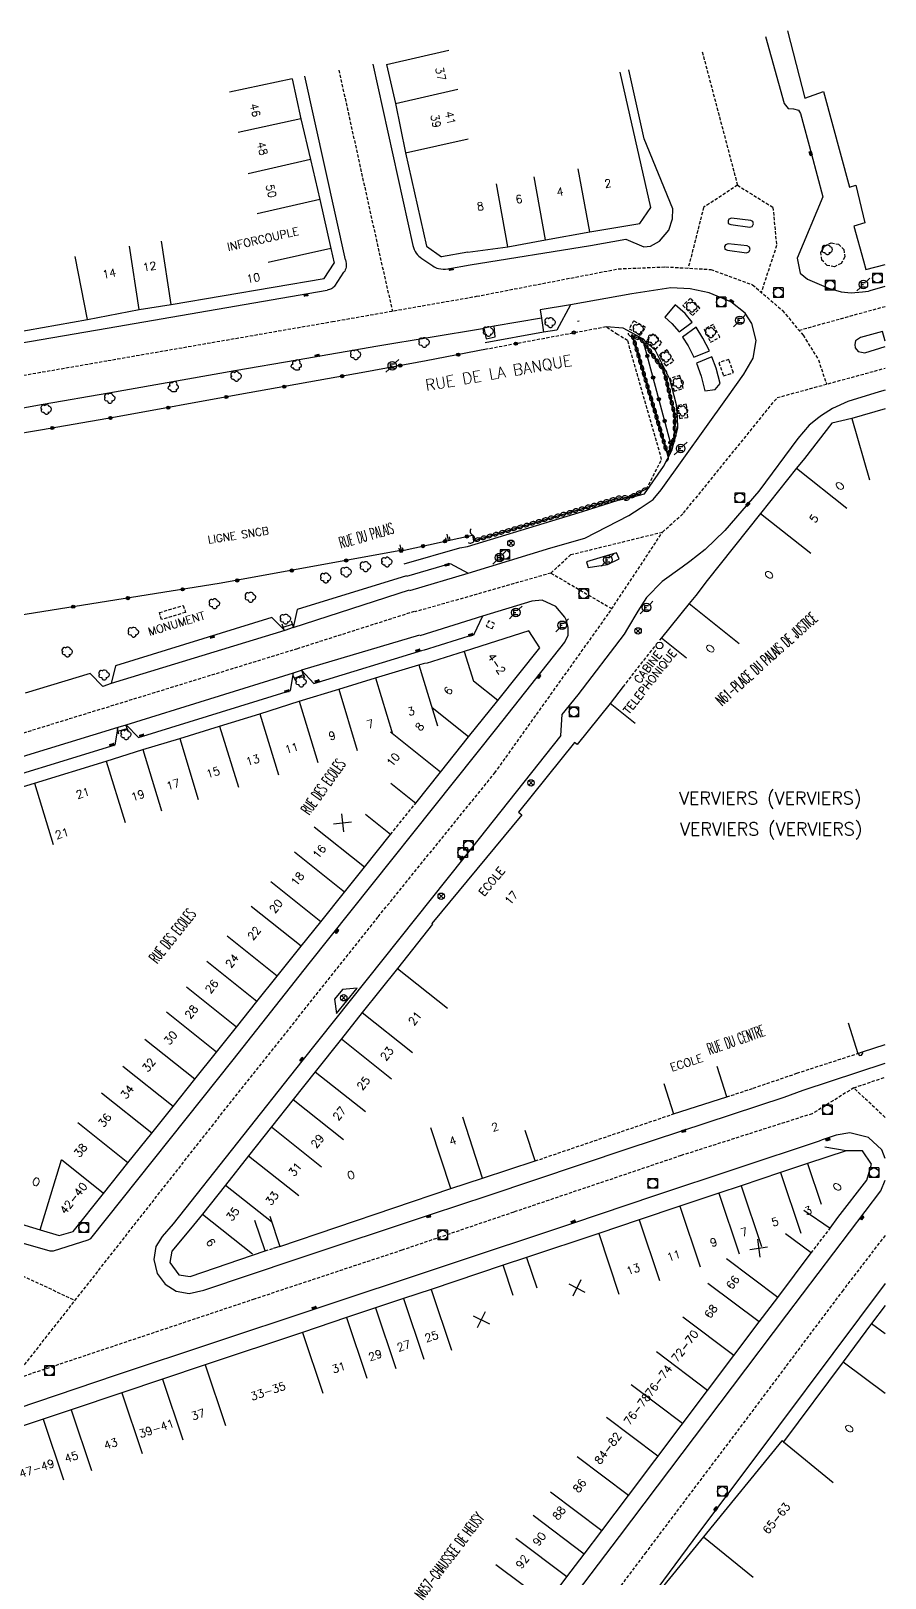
# Model space of a CAD drawing. Header units: millimetres. Extents: x 255000 to 256000, y 143000 to 144000.
# Drawn here: x 255866.7 to 256000, y 143130.9 to 143372.6 of the extents above; entities that cross this region are included whole.
import ezdxf
from ezdxf.enums import TextEntityAlignment as Align

# ---------------------------------------------------------------- set-up
doc = ezdxf.new("R2010")
doc.units = ezdxf.units.MM
doc.linetypes.add('DASHED', pattern=[0.75, 0.5, -0.25])
doc.layers.get('0').update_dxf_attribs({"linetype": 'CONTINUOUS'})
for name, color, linetype in [('W0001', 6, 'DASHED'), ('W0008', 7, 'CONTINUOUS'), ('W0100', 7, 'CONTINUOUS'), ('W0112', 1, 'DASHED'), ('W0211', 2, 'CONTINUOUS'), ('W0300', 7, 'CONTINUOUS'), ('W0310', 3, 'CONTINUOUS'), ('W0322', 7, 'CONTINUOUS'), ('W0400', 7, 'CONTINUOUS'), ('W0420', 7, 'CONTINUOUS'), ('W0469', 7, 'CONTINUOUS'), ('W0471', 7, 'CONTINUOUS'), ('W0980', 7, 'CONTINUOUS'), ('W0984', 7, 'CONTINUOUS'), ('W0989', 7, 'CONTINUOUS'), ('W0991', 7, 'CONTINUOUS'), ('W1102', 7, 'CONTINUOUS'), ('W1474', 7, 'CONTINUOUS')]:
    doc.layers.add(name, color=color, linetype=linetype)
doc.styles.get("Standard").update_dxf_attribs({"font": 'romans.shx', "width": 0.85})

# ---------------------------------------------------------------- blocks, each defined once
blk = doc.blocks.new('T420')
for p, q in [((0.75, 0.75), (-0.75, 0.75)), ((-0.75, 0.75), (-0.75, -0.75)), ((0.75, 0.75), (0.75, -0.75)), ((0.75, -0.75), (-0.75, -0.75))]:
    blk.add_line(p, q)
blk.add_ellipse((0, 0), major_axis=(-0.53, 0.53), ratio=1, start_param=3.926991, end_param=10.210176)
blk = doc.blocks.new('T400')
for p, q in [((-0.15, 0.3), (0.15, 0.3)), ((-0.15, -0.25), (-0.15, 0.3)), ((-0.15, 0.15), (0.15, 0.15)), ((-0.15, 0), (0.15, 0)), ((0.15, 0.3), (0.15, -0.25)), ((-0.15, -0.15), (0.15, -0.15)), ((-0.15, -0.25), (-0.15, -0.3)), ((-0.15, -0.3), (0.15, -0.3)), ((0.15, -0.3), (0.15, -0.25))]:
    blk.add_line(p, q)
blk = doc.blocks.new('T471')
for p, q in [((-0.333334, 0.333334), (-0.333334, -0.333334)), ((-0.333334, 0.333334), (0.333334, 0.333334)), ((-0.333334, 0), (0, 0)), ((0.500001, 0.500001), (1.000002, 1.000002)), ((-0.500001, -0.500001), (-1.000002, -1.000002)), ((-0.333334, -0.333334), (0.333334, -0.333334))]:
    blk.add_line(p, q)
blk.add_ellipse((0, 0), major_axis=(0.471405, 0.471405), ratio=1, start_param=5.4977871438, end_param=11.780972451)
blk = doc.blocks.new('T300')
for p, q in [((-0.8, 0.51), (-0.86, 0.34)), ((-0.86, 0.34), (-0.86, 0.17)), ((-0.86, 0.17), (-0.74, 0.06)), ((-0.69, 0.63), (-0.8, 0.51)), ((-0.8, -0.06), (-0.74, 0.06)), ((-0.74, 0.06), (-0.69, 0.11)), ((-0.57, 0.69), (-0.69, 0.63)), ((-0.46, 0.69), (-0.57, 0.69)), ((-0.29, 0.63), (-0.46, 0.69)), ((-0.29, 0.63), (-0.17, 0.74)), ((-0.23, 0.57), (-0.29, 0.63)), ((-0.17, 0.74), (-0.06, 0.8)), ((-0.06, 0.8), (0.06, 0.8)), ((0.06, 0.8), (0.23, 0.74)), ((0.23, 0.74), (0.34, 0.63)), ((0.34, 0.63), (0.4, 0.51)), ((0.46, 0.46), (0.34, 0.46)), ((0.4, 0.51), (0.4, 0.46)), ((0.57, 0.4), (0.46, 0.46)), ((0.57, 0.4), (0.69, 0.29)), ((0.69, 0.29), (0.74, 0.17)), ((0.74, 0.06), (0.69, -0.17)), ((0.74, 0.17), (0.74, 0.06)), ((-0.8, -0.17), (-0.8, -0.06)), ((-0.8, -0.23), (-0.8, -0.17)), ((-0.74, -0.34), (-0.8, -0.23)), ((-0.69, -0.4), (-0.74, -0.34)), ((-0.51, -0.46), (-0.69, -0.4)), ((-0.4, -0.46), (-0.51, -0.46)), ((-0.4, -0.46), (-0.34, -0.46)), ((-0.34, -0.46), (-0.34, -0.4)), ((-0.34, -0.51), (-0.34, -0.46)), ((-0.29, -0.63), (-0.34, -0.51)), ((-0.17, -0.74), (-0.29, -0.63)), ((-0.06, -0.8), (-0.17, -0.74)), ((0.06, -0.8), (-0.06, -0.8)), ((0.17, -0.74), (0.06, -0.8)), ((0.23, -0.69), (0.17, -0.74)), ((0.29, -0.46), (0.23, -0.46)), ((0.29, -0.63), (0.23, -0.69)), ((0.46, -0.4), (0.29, -0.46)), ((0.34, -0.51), (0.29, -0.63)), ((0.34, -0.51), (0.34, -0.46)), ((0.57, -0.34), (0.46, -0.4)), ((0.63, -0.29), (0.57, -0.34)), ((0.69, -0.17), (0.63, -0.29))]:
    blk.add_line(p, q)
blk = doc.blocks.new('t991o')
at = {"color": 0, "linetype": 'Continuous'}
for p, q in [((-1, 1), (1, -1)), ((-1, -1), (1, 1))]:
    blk.add_line(p, q, dxfattribs=at)
blk = doc.blocks.new('t310o')
at = {"color": 0, "linetype": 'Continuous'}
for centre, start, end in [((-0.5, 0.38), 216.8699, 323.1304), ((0.5, -0.37), 36.8699, 143.1303)]:
    blk.add_arc(centre, 0.625, start, end, dxfattribs=at)
blk = doc.blocks.new('t322o')
at = {"color": 0, "linetype": 'Continuous'}
for radius in [0.25, 0.15]:
    blk.add_circle((0, 0), radius, dxfattribs=at)
blk = doc.blocks.new('t211o')
at = {"color": 0, "linetype": 'Continuous'}
for p, q in [((-0.29, 0.5), (-0.29, 0)), ((0, 1), (0, 0)), ((0.29, 0.5), (0.29, 0))]:
    blk.add_line(p, q, dxfattribs=at)
blk = doc.blocks.new('T1474')
at = {"color": 0, "linetype": 'Continuous', "flags": 128}
for points in [[(-0.75, -0.5), (-0.75, 0.5)], [(-0.75, 0), (0.75, 0)], [(0.75, 0), (0.75, -0.5), (0.75, 0.5)]]:
    blk.add_lwpolyline(points, dxfattribs=at)
blk = doc.blocks.new('T469')
at = {"color": 0, "linetype": 'Continuous', "flags": 128}
for points in [[(-0.35, 0.35), (0.35, -0.35)], [(-0.35, -0.35), (0.35, 0.35)]]:
    blk.add_lwpolyline(points, dxfattribs=at)
at = {"color": 0, "linetype": 'Continuous'}
blk.add_circle((0, 0), 0.5, dxfattribs=at)

msp = doc.modelspace()

# ---------------------------------------------------------------- linework, layer by layer
at = {"layer": 'W0001'}
for p, q in [((255986.57, 143325.86), (256000, 143329.6)), ((255947.85, 143287.93), (255926.58, 143281.86)), ((255947.85, 143287.93), (255957.36, 143282.37)), ((255995.12, 143207.52), (256000, 143209.2)), ((255858.53, 143181.32), (255873.57, 143174.33))]:
    msp.add_line(p, q, dxfattribs=at)
for points in [[(255971.47, 143369.34), (255976.96, 143348.53), (255971.68, 143345.06), (255969.27, 143335.57)], [(255914.73, 143366.5), (255921.03, 143337.98), (255923.09, 143328.86)], [(255976.96, 143348.53), (255982.51, 143345.06), (255983.06, 143339.09), (255980.67, 143331.81)], [(255936.24, 143331.17), (255958.38, 143335.46), (255965.74, 143335.77), (255972.8, 143335.36), (255979.33, 143332.97), (255984, 143328.93), (255987.21, 143325.09), (255989.6, 143321.25), (255990.87, 143317.44)], [(255739.08, 143291.64), (255762.19, 143296.89), (255793.9, 143304.09), (255820.09, 143310.01), (255841.11, 143314.54), (255858.1, 143317.54), (255878.68, 143321.13), (255913.73, 143327.22), (255936.24, 143331.17)], [(255965.26, 143294.34), (255968.55, 143297.3), (255983.17, 143315.34), (256000, 143319.94)], [(255863.82, 143161.9), (255894.89, 143201.51), (255920.89, 143234.26), (255939.08, 143256.71), (255956.9, 143281.67), (255965.26, 143294.34)], [(255947.85, 143287.93), (255950.93, 143290.82), (255965.26, 143294.34)], [(255926.51, 143281.93), (255908.26, 143276.11), (255850.42, 143258.29), (255814.38, 143247.17), (255787.55, 143238.82), (255761.22, 143233.51)], [(256000, 143202.89), (255995.12, 143207.52), (255988.62, 143203.48)], [(255988.62, 143203.48), (255968.15, 143196.94), (255942.03, 143188.11), (255924.59, 143182.17), (255901.54, 143174.52), (255854.07, 143158.63), (255838.46, 143153.57)], [(256000, 143184.46), (255993.44, 143175.92), (255979.5, 143157.33), (255962.66, 143134.96), (255941.8, 143107.2), (255920.07, 143077.92), (255913.16, 143069.13), (255907.38, 143071.39), (255898.84, 143070.13), (255886.68, 143066.08)]]:
    msp.add_lwpolyline(points, dxfattribs=at)
at = {"layer": 'W0008'}
for p, q in [((255915.76, 143336.86), (255909.41, 143365.57)), ((255914.1, 143332.76), (255915.53, 143334.92)), ((255931.77, 143335.48), (255935.26, 143336.07)), ((255878.55, 143326.2), (255912.9, 143332.14)), ((255946.37, 143327.74), (255946.69, 143325.56)), ((255920.85, 143323.38), (255908.25, 143321.2)), ((255925.34, 143287.44), (255932.11, 143289.45)), ((255925.83, 143285.23), (255934.94, 143287.93)), ((255907.6, 143279.44), (255925.77, 143285.3)), ((255937.15, 143281.18), (255927.4, 143278.15)), ((255906.29, 143278.99), (255879.22, 143270.66)), ((255927.34, 143278.22), (255908.91, 143272.77)), ((255935.86, 143278.32), (255927.92, 143275.84)), ((255881.55, 143264.22), (255907.65, 143272.34)), ((255959.11, 143270.22), (255957.08, 143267.58)), ((255854.33, 143255.91), (255880.27, 143263.89)), ((255987.24, 143207.15), (256000, 143211.38)), ((255999.32, 143191.44), (256000, 143193.09)), ((255905.53, 143182.73), (255904.48, 143182.42)), ((255944.05, 143181.02), (255940.37, 143179.81))]:
    msp.add_line(p, q, dxfattribs=at)
for points in [[(255981.33, 143371.77), (255984.23, 143361.26), (255984.86, 143360.51), (255985.7, 143360.43), (255986.47, 143360.26), (255986.78, 143359.74), (255988.54, 143353.37), (255990.31, 143346.71), (255986.26, 143337.13), (255986.76, 143334.8), (255987.91, 143333.83), (255991.17, 143332.45), (255993.17, 143331.88), (255994.72, 143331.73), (255996.46, 143331.86), (255997.41, 143331.99)], [(255935.26, 143336.07), (255954.02, 143339.1), (255959.53, 143340.07), (255962.35, 143338.9), (255963.4, 143339.01), (255964.8, 143339.76), (255966.25, 143341.51), (255966.83, 143343.28), (255966.9, 143344.85), (255962.42, 143355.77), (255960.02, 143366.52)], [(255978.92, 143341.97), (255979.25, 143342.08), (255979.47, 143342.48), (255979.35, 143342.83), (255979.03, 143343.02), (255976.04, 143343.38), (255975.6, 143343.23), (255975.49, 143342.94), (255975.52, 143342.52), (255975.94, 143342.39), (255978.92, 143341.97)], [(255978.39, 143337.97), (255978.72, 143338.09), (255978.94, 143338.48), (255978.82, 143338.84), (255978.5, 143339.03), (255975.51, 143339.38), (255975.07, 143339.23), (255974.96, 143338.94), (255974.99, 143338.53), (255975.41, 143338.39), (255978.39, 143337.97)], [(255961.79, 143298.09), (255963.8, 143299.42), (255965.05, 143300.94), (255975.41, 143315.4), (255977.97, 143319.03), (255979.39, 143321.51), (255979.87, 143324.26), (255979.23, 143326.9), (255978.16, 143328.54), (255975.94, 143330.28), (255972.56, 143331.69), (255969.57, 143332.33), (255966.56, 143332.49), (255960.45, 143331.53), (255950.89, 143329.82), (255946.15, 143329.08), (255946.37, 143327.74), (255939, 143326.52), (255937.39, 143326.17), (255937.17, 143326.1)], [(255997.41, 143331.99), (255997.68, 143332.08), (256000, 143332.75)], [(255950.89, 143329.82), (255948.76, 143325.88), (255946.69, 143325.56), (255937.59, 143323.89)], [(255965.63, 143327.92), (255966.74, 143326.93), (255967.85, 143325.64), (255969.91, 143327.15), (255968.79, 143328.46), (255967.24, 143329.83), (255965.63, 143327.92)], [(255840.04, 143319.56), (255845.79, 143320.56), (255878.55, 143326.2)], [(255937.17, 143326.1), (255920.85, 143323.38)], [(255937.74, 143324.54), (255939.13, 143324.84), (255939, 143326.52), (255937.39, 143326.17), (255937.74, 143324.54)], [(255960.28, 143299.72), (255962.47, 143300.31), (255965.4, 143304.57), (255966.71, 143307.09), (255967.63, 143310.61), (255967.61, 143312.3), (255967.43, 143314.24), (255966.42, 143318.22), (255964.15, 143322.69), (255962.11, 143324.59), (255959.11, 143326.18), (255956.46, 143326.38)], [(255972.59, 143322.63), (255971.58, 143324.63), (255970.52, 143326.37), (255968.4, 143324.76), (255969.26, 143323.41), (255970.17, 143321.64), (255972.59, 143322.63)], [(256000, 143324.15), (255999.59, 143325.66), (255996.17, 143324.74), (255995.4, 143324.21), (255995.26, 143323.65), (255995.34, 143323.12), (255995.8, 143322.52), (255996.85, 143322.36), (256000, 143323.31)], [(255908.25, 143321.2), (255898.51, 143319.51), (255878.81, 143316.06), (255868.6, 143314.26), (255858.99, 143312.56), (255820.36, 143305.57), (255804.05, 143302.04), (255772.14, 143295.03)], [(255970.55, 143320.7), (255971.28, 143318.67), (255971.85, 143316.39), (255973.5, 143316.6), (255974.26, 143317.56), (255973.62, 143319.95), (255972.96, 143321.72), (255970.55, 143320.7)], [(256000, 143316.5), (255999.08, 143316.24), (255994.2, 143314.73), (255991.82, 143313.66), (255990.07, 143312.57)], [(255990.07, 143312.57), (255989.68, 143312.24), (255988.18, 143311.02), (255986.41, 143308.95), (255980.32, 143300.74), (255974.99, 143294.57), (255971.93, 143291.61), (255969.54, 143289.72)], [(255924.91, 143289.4), (255933.62, 143291.87), (255934.84, 143292.09), (255952.76, 143297.55), (255958.36, 143299.33), (255960.28, 143299.72)], [(255932.11, 143289.45), (255934.94, 143287.93), (255947.83, 143291.87), (255953.13, 143293.39), (255960.01, 143296.93), (255961.79, 143298.09)], [(255953.65, 143288.79), (255956.66, 143289.28), (255958.48, 143290.15), (255958.1, 143291.1), (255953.38, 143289.7), (255953.65, 143288.79)], [(255969.54, 143289.72), (255968.35, 143288.87), (255965.21, 143286.63), (255962.76, 143284.1), (255961.39, 143281.96), (255959.82, 143279.28), (255959.26, 143278.4), (255952.02, 143268.89), (255949.57, 143265.82), (255949.33, 143262.55), (255949.38, 143262.58), (255934.25, 143243.44), (255908.98, 143211.68), (255888.85, 143186.3), (255887.15, 143184.31)], [(255950.23, 143280.62), (255950.02, 143281.06), (255948.61, 143282.7), (255946.5, 143283.68), (255944.88, 143283.57), (255937.15, 143281.18), (255935.82, 143278.34), (255935.86, 143278.32)], [(255859.21, 143185.04), (255869.61, 143182.04), (255870.17, 143182.05), (255875.63, 143183.78), (255876.04, 143184), (255898.23, 143211.91), (255910.12, 143226.95), (255939.41, 143263.72), (255950.04, 143277.15), (255950.51, 143278.22), (255950.51, 143279.41), (255950.23, 143280.62)], [(255852.38, 143252.72), (255853, 143255.5), (255854.33, 143255.91), (255856.39, 143253.94), (255879.82, 143261.12), (255880.27, 143263.89), (255881.55, 143264.22), (255883.48, 143262.24), (255907.17, 143269.58), (255907.65, 143272.34), (255908.91, 143272.77), (255910.84, 143270.7), (255927.85, 143275.91)], [(255917.62, 143223.09), (255915.29, 143222.9), (255914.08, 143221.37), (255914.35, 143219.14), (255917.62, 143223.09)], [(255995.76, 143212.91), (255996, 143212.58), (255996.32, 143212.62), (255996.52, 143212.93), (255996.5, 143213.14)], [(255938.05, 143190.72), (255959.9, 143198.06), (255984.24, 143206.06), (255987.24, 143207.15)], [(255990.16, 143199.38), (255989.73, 143199.19), (255964.03, 143190.63), (255951.2, 143186.35), (255910.67, 143172.86), (255880, 143162.63), (255861.35, 143156.35), (255839.88, 143149.19)], [(256000, 143196.48), (255999.5, 143197.83), (255997.41, 143199.78), (255994.49, 143200.5), (255992.36, 143200.15), (255990.16, 143199.38)], [(255885.67, 143069.5), (255899.72, 143074.3), (255913.14, 143078.79), (255914.61, 143079.63), (255915.1, 143080.05), (255927.5, 143096.34), (255937.6, 143109.81), (255958.54, 143137.45), (255976.19, 143160.8), (255984.68, 143172.07), (255999.32, 143191.44)], [(255887.15, 143184.31), (255886.16, 143182.74), (255885.86, 143180.71), (255886.36, 143178.54), (255887.61, 143176.86), (255889.33, 143175.75), (255891.38, 143175.39), (255893.68, 143175.94), (255908.08, 143180.78), (255929.22, 143187.79), (255938.05, 143190.72)], [(256000, 143176.94), (255996.02, 143171.59), (255979.23, 143149.12), (255970.89, 143138.04), (255961.71, 143125.61), (255960.82, 143124.47)]]:
    msp.add_lwpolyline(points, dxfattribs=at)
for points in [[(255920.06, 143367.43), (255926.3, 143339.1, 0.099752), (255926.81, 143337.9, 0.088564), (255927.69, 143337.09), (255929.39, 143335.92)], [(255915.76, 143336.86, -0.115469), (255915.86, 143335.74, -0.115468), (255915.53, 143334.92)], [(255929.39, 143335.92, 0.106656), (255930.29, 143335.5, 0.106656), (255931.77, 143335.48)], [(255914.1, 143332.76, -0.096013), (255913.6, 143332.36, -0.096012), (255912.9, 143332.14)], [(255925.28, 143287.51), (255908.25, 143282.25), (255907.6, 143279.44), (255906.29, 143278.99), (255904.27, 143281.02), (255879.89, 143273.46), (255879.22, 143270.66), (255877.91, 143270.24), (255875.9, 143272.23), (255865.78, 143269.15, -0.101045)]]:
    msp.add_lwpolyline(points, format="xyb", dxfattribs=at)
at = {"layer": 'W0100'}
for p, q in [((255928.4, 143339), (255930.76, 143337.33)), ((255934.88, 143338.05), (255930.76, 143337.33)), ((255912.45, 143333.97), (255914, 143336.32)), ((255997.02, 143335.33), (256000, 143336.15)), ((255840.38, 143321.33), (255875.49, 143327.57)), ((255875.49, 143327.57), (255883.56, 143329.13)), ((255964.27, 143276.62), (255964.34, 143276.89)), ((255964.34, 143276.36), (255964.27, 143276.62)), ((255964.34, 143276.89), (255964.54, 143277.08)), ((255964.54, 143276.16), (255964.34, 143276.36)), ((255964.54, 143277.08), (255964.8, 143277.15)), ((255964.8, 143276.09), (255964.54, 143276.16)), ((255964.8, 143277.15), (255965.07, 143277.08)), ((255965.07, 143276.16), (255964.8, 143276.09)), ((255965.07, 143277.08), (255965.26, 143276.88)), ((255965.26, 143276.35), (255965.07, 143276.16)), ((255965.26, 143276.88), (255965.33, 143276.62)), ((255965.33, 143276.62), (255965.26, 143276.35))]:
    msp.add_line(p, q, dxfattribs=at)
for points in [[(255984.78, 143372.62), (255987.5, 143362.14), (255990.37, 143363.17), (255994.45, 143348.23), (255995.45, 143348.51), (255996.84, 143342.64), (255995.14, 143342.11), (255996.64, 143336.7), (255997.02, 143335.33)], [(255922.17, 143367.39), (255923.56, 143361.3), (255925.16, 143353.58), (255928.4, 143339)], [(255934.88, 143338.05), (255941.12, 143338.91), (255947.02, 143339.98), (255953.9, 143341.23), (255961.74, 143342.53), (255963.42, 143345.02), (255958.66, 143366.18)], [(255907.46, 143365.16), (255908.81, 143358.88), (255910.32, 143352.55), (255911.76, 143346.27), (255913.48, 143338.66), (255914, 143336.32)], [(255883.56, 143329.13), (255888.56, 143329.88), (255912.45, 143333.97)], [(256000, 143313.58), (255994.8, 143312.1), (255991.72, 143311.36), (255987.42, 143305.83)], [(255987.42, 143305.83), (255986.19, 143304.3), (255980.58, 143297.25), (255972.25, 143286.79)], [(255972.25, 143286.79), (255970.44, 143284.43), (255969.45, 143283.2), (255965.12, 143277.84), (255969.02, 143274.7)], [(255946.1, 143276.26), (255944.37, 143278.93), (255934.29, 143275.71), (255928.36, 143273.82)], [(255922.86, 143255.11), (255926.77, 143252), (255930.62, 143256.83), (255935, 143262.33), (255939.56, 143268.05), (255946.1, 143276.26)], [(255825.07, 143242.11), (255831.66, 143244.24), (255851.59, 143250.38), (255867.22, 143255.1), (255878.43, 143258.55), (255884.16, 143260.39), (255889.93, 143262.12), (255896.13, 143264.04), (255902.39, 143265.97), (255908.55, 143267.91), (255914.72, 143269.78), (255920.46, 143271.56), (255927.25, 143273.62), (255928.3, 143273.89)], [(255960.99, 143264.46), (255957.08, 143267.58), (255951.94, 143261.17), (255951.51, 143261.47), (255942.76, 143250.61), (255943.31, 143250.17), (255929.24, 143233.17), (255929.34, 143233.07), (255923.89, 143226.19), (255918.4, 143219.28), (255918.39, 143219.27), (255915.13, 143215.16), (255911.06, 143210.02), (255907.62, 143205.69), (255904.22, 143201.41), (255900.64, 143196.9), (255897.03, 143192.34), (255893.43, 143187.81), (255891.58, 143185.48)], [(255859.82, 143187.85), (255862.81, 143186.94), (255868.11, 143185.34), (255871.07, 143184.44), (255873.28, 143185.11), (255877.99, 143191.01), (255881.81, 143195.79), (255885.52, 143200.43), (255888.85, 143204.61), (255892.25, 143208.86), (255895.63, 143213.09), (255898.76, 143217), (255901.96, 143221.01), (255905.13, 143224.99), (255908.84, 143229.63), (255911.91, 143233.47), (255915.61, 143238.11), (255918.72, 143242), (255922.79, 143247.1), (255918.89, 143250.22)], [(255994.25, 143217.68), (255995.76, 143212.91), (255996.5, 143213.14), (256000, 143214.3)], [(255965.47, 143208.22), (255966.99, 143203.46), (255975.29, 143206.11), (255973.77, 143210.88)], [(255932.23, 143191.8), (255937.18, 143193.42), (255945.39, 143196.11), (255943.83, 143200.86)], [(255993.91, 143197.69), (255987.89, 143195.69), (255983.67, 143194.28), (255977.55, 143192.23), (255974.06, 143191.06), (255967.98, 143189.03), (255961.62, 143186.89), (255955.3, 143184.78), (255944.05, 143181.02), (255945.63, 143176.27)], [(255997.18, 143193.11), (255997.9, 143195.58), (255996.46, 143197.66), (255993.91, 143197.69), (255990.58, 143198.28)], [(255903.95, 143187.48), (255905.53, 143182.73), (255932.23, 143191.8)], [(255987.34, 143188.44), (255991.44, 143185.59), (255992.62, 143187.28), (255997.18, 143193.11)], [(255891.58, 143185.48), (255888.67, 143182.03), (255888.38, 143180.23), (255889.78, 143178.3), (255891.54, 143178.08), (255903.22, 143182.07), (255901.61, 143186.8)], [(255938.97, 143116.03), (255943.08, 143121.48), (255947.25, 143127.02), (255950.34, 143131.12), (255953.03, 143134.69), (255955.78, 143138.34), (255959.93, 143143.84), (255972.3, 143160.26), (255976.39, 143165.7), (255980.35, 143170.95), (255983.25, 143174.8), (255988.47, 143181.73), (255984.48, 143184.74)], [(255941.96, 143175.07), (255940.37, 143179.81), (255929.13, 143176.05), (255924.84, 143174.61), (255920.45, 143173.14), (255915.94, 143171.63), (255909.05, 143169.33), (255893.86, 143164.24), (255887.23, 143162.02), (255880.85, 143159.89), (255872.97, 143157.25), (255868.57, 143155.78), (255862.17, 143153.64), (255862.17, 143153.63), (255856.49, 143151.73), (255850.26, 143149.65), (255843.63, 143147.43), (255840.76, 143146.47)], [(256000, 143173.54), (255997.9, 143170.71), (255993.45, 143164.73), (255984.13, 143152.21), (255983.88, 143152.39), (255971.64, 143137.39), (255964.75, 143128.88), (255964.85, 143128.8), (255961.94, 143125.34), (255965.76, 143122.12)]]:
    msp.add_lwpolyline(points, dxfattribs=at)
at = {"layer": 'W0112'}
for p, q in [((255989.99, 143337.99), (255990.55, 143339.02)), ((255990.55, 143339.02), (255991.6, 143339.52)), ((255991.6, 143339.52), (255992.75, 143339.31)), ((255992.75, 143339.31), (255993.56, 143338.47)), ((255990.15, 143336.83), (255989.99, 143337.99)), ((255990.95, 143335.99), (255990.15, 143336.83)), ((255993.71, 143337.31), (255993.16, 143336.28)), ((255993.56, 143338.47), (255993.71, 143337.31)), ((255992.1, 143335.78), (255990.95, 143335.99)), ((255993.16, 143336.28), (255992.1, 143335.78)), ((255951.97, 143327.31), (255952.27, 143327.35)), ((255962.76, 143301.07), (255965.13, 143305.68)), ((255963.99, 143276.46), (255959.11, 143270.22)), ((255965.12, 143277.84), (255964.73, 143277.39)), ((255922.79, 143247.1), (255926.77, 143252)), ((255986.24, 143209.8), (255995.76, 143212.91)), ((255945.39, 143196.11), (255966.99, 143203.46)), ((255988.47, 143181.73), (255991.44, 143185.59)), ((255903.22, 143182.07), (255904.48, 143182.42))]:
    msp.add_line(p, q, dxfattribs=at)
for points in [[(255968.44, 143329.73), (255969.95, 143328.17), (255971.1, 143329.33), (255969.62, 143330.87), (255968.44, 143329.73)], [(255960.75, 143327.35), (255960.05, 143326.1), (255961.85, 143325.09), (255962.61, 143326.31), (255960.75, 143327.35)], [(255973.15, 143326.74), (255971.77, 143325.99), (255972.77, 143323.98), (255974.22, 143324.78), (255973.15, 143326.74)], [(255965.13, 143305.68), (255959.82, 143324.27), (255958.25, 143325.2), (255956.46, 143326.38), (255937.78, 143322.89)], [(255964.2, 143322.89), (255965.18, 143323.9), (255963.74, 143325.29), (255962.77, 143324.28), (255964.2, 143322.89)], [(255965.76, 143320.31), (255967.01, 143321.02), (255966, 143322.81), (255964.74, 143322.1), (255965.76, 143320.31)], [(255974.07, 143320.8), (255974.77, 143318.73), (255976.32, 143319.25), (255975.62, 143321.32), (255974.07, 143320.8)], [(255966.48, 143318.33), (255967.08, 143316.35), (255968.51, 143316.78), (255967.97, 143318.78), (255966.48, 143318.33)], [(255969.24, 143312.26), (255968.98, 143314.32), (255967.67, 143314.11), (255967.93, 143312.1), (255969.24, 143312.26)], [(255886.73, 143281.75), (255890.46, 143282.89), (255890.8, 143281.8)], [(255890.8, 143281.8), (255887.05, 143280.66), (255886.73, 143281.75)], [(255938.16, 143280.5), (255937.73, 143279.63), (255938.66, 143279.26), (255939.05, 143280.06), (255938.16, 143280.5)], [(255975.29, 143206.11), (255979.43, 143207.48), (255986.24, 143209.8)]]:
    msp.add_lwpolyline(points, dxfattribs=at)
at = {"layer": 'W0211'}
msp.add_line((255924.47, 143291.39), (255935.59, 143293.86), dxfattribs=at)
at = {"layer": 'W0310'}
msp.add_line((255960.2, 143299.81), (255962.76, 143301.07), dxfattribs=at)
for points in [[(255966.1, 143306.25), (255967.16, 143309.26), (255967.17, 143312.58), (255965.5, 143319.57), (255962.08, 143324.3), (255960.58, 143325.05), (255966.1, 143306.25)], [(255935.59, 143293.86), (255935.76, 143292.98), (255958.39, 143299.69), (255960.2, 143299.81)]]:
    msp.add_lwpolyline(points, dxfattribs=at)
at = {"layer": 'W0322'}
msp.add_line((255966.49, 143308.32), (255962.45, 143323.5), dxfattribs=at)
for points in [[(255937.78, 143322.89), (255928.37, 143321.1), (255918.8, 143319.32), (255899.26, 143315.81), (255879.86, 143312.28), (255868.15, 143310.27), (255863.24, 143309.42), (255861.31, 143310.72)], [(255924.4, 143291.46), (255896.04, 143286.29), (255858.52, 143280.34), (255857.1, 143282.23)]]:
    msp.add_lwpolyline(points, dxfattribs=at)
at = {"layer": 'W1102'}
for p, q in [((255922.17, 143367.39), (255931.92, 143369.61)), ((255907.46, 143365.16), (255897.68, 143363.06)), ((255923.56, 143361.3), (255933.31, 143363.52)), ((255908.81, 143358.88), (255899.04, 143356.77)), ((255925.16, 143353.58), (255934.92, 143355.75)), ((255910.32, 143352.55), (255900.57, 143350.31)), ((255953.9, 143341.23), (255952.11, 143351.07)), ((255941.12, 143338.91), (255939.33, 143348.75)), ((255947.02, 143339.98), (255945.24, 143349.82)), ((255911.76, 143346.27), (255902.01, 143344.04)), ((255883.56, 143329.13), (255882.06, 143339.02)), ((255888.56, 143329.88), (255887.07, 143339.77)), ((255875.49, 143327.57), (255873.59, 143337.39)), ((255913.48, 143338.66), (255903.72, 143336.46)), ((255994.8, 143312.1), (255997.55, 143302.48)), ((255986.19, 143304.3), (255994.02, 143298.07)), ((255980.58, 143297.25), (255988.4, 143291.02)), ((255969.45, 143283.2), (255977.23, 143276.93)), ((255927.25, 143273.62), (255930.15, 143264.05)), ((255934.29, 143275.71), (255935.77, 143271.07)), ((255920.46, 143271.56), (255923.12, 143262.8)), ((255914.72, 143269.78), (255917.61, 143260.2)), ((255939.56, 143268.05), (255935.77, 143271.07)), ((255908.55, 143267.91), (255911.45, 143258.34)), ((255935, 143262.33), (255929.29, 143266.88)), ((255896.13, 143264.04), (255899.06, 143254.48)), ((255902.39, 143265.97), (255905.32, 143256.41)), ((255889.93, 143262.12), (255892.8, 143252.54)), ((255930.62, 143256.83), (255922.8, 143263.06)), ((255884.16, 143260.39), (255887.03, 143250.81)), ((255878.43, 143258.55), (255881.36, 143248.99)), ((255867.22, 143255.1), (255870.15, 143245.54)), ((255918.72, 143242), (255910.91, 143248.24)), ((255915.61, 143238.11), (255907.8, 143244.35)), ((255911.91, 143233.47), (255904.1, 143239.71)), ((255908.84, 143229.63), (255901.03, 143235.87)), ((255905.13, 143224.99), (255897.32, 143231.23)), ((255901.96, 143221.01), (255894.14, 143227.25)), ((255923.89, 143226.19), (255931.72, 143219.98)), ((255898.76, 143217), (255890.94, 143223.24)), ((255895.63, 143213.09), (255887.81, 143219.33)), ((255918.39, 143219.27), (255926.23, 143213.06)), ((255892.25, 143208.86), (255884.43, 143215.1)), ((255915.13, 143215.16), (255922.97, 143208.95)), ((255888.85, 143204.61), (255881.04, 143210.85)), ((255911.06, 143210.02), (255918.89, 143203.81)), ((255885.52, 143200.43), (255877.7, 143206.67)), ((255907.62, 143205.69), (255915.45, 143199.47)), ((255881.81, 143195.79), (255874, 143202.04)), ((255904.22, 143201.41), (255912.05, 143195.2)), ((255932.23, 143191.8), (255929.12, 143201.3)), ((255937.18, 143193.42), (255934.07, 143202.92)), ((255868.11, 143185.34), (255871.42, 143196.27)), ((255877.99, 143191.01), (255871.42, 143196.27)), ((255900.64, 143196.9), (255908.48, 143190.69)), ((255983.67, 143194.28), (255986.85, 143184.8)), ((255987.89, 143195.69), (255990.02, 143189.34)), ((255897.03, 143192.34), (255904.23, 143186.63)), ((255977.55, 143192.23), (255980.72, 143182.74)), ((255967.98, 143189.03), (255971.15, 143179.54)), ((255974.06, 143191.06), (255977.24, 143181.58)), ((255893.43, 143187.81), (255901.26, 143181.59)), ((255961.62, 143186.89), (255964.79, 143177.41)), ((255955.3, 143184.78), (255958.47, 143175.3)), ((255983.25, 143174.8), (255975.26, 143180.82)), ((255980.35, 143170.95), (255972.36, 143176.97)), ((255924.84, 143174.61), (255928.02, 143165.13)), ((255929.13, 143176.05), (255932.3, 143166.56)), ((255920.45, 143173.14), (255923.63, 143163.66)), ((255915.94, 143171.63), (255919.11, 143162.15)), ((255976.39, 143165.7), (255968.41, 143171.72)), ((255997.9, 143170.71), (256000, 143169.15)), ((255909.05, 143169.33), (255912.23, 143159.85)), ((255972.3, 143160.26), (255964.31, 143166.28)), ((255893.86, 143164.24), (255897.03, 143154.76)), ((255993.45, 143164.73), (256000, 143159.85)), ((255887.23, 143162.02), (255890.41, 143152.54)), ((255968.39, 143155.08), (255960.37, 143161.12)), ((255880.85, 143159.89), (255884.02, 143150.4)), ((255868.57, 143155.78), (255871.74, 143146.29)), ((255872.97, 143157.25), (255876.14, 143147.77)), ((255964.55, 143149.98), (255956.53, 143156.02)), ((255984.13, 143152.21), (255991.89, 143145.9)), ((255959.93, 143143.84), (255951.94, 143149.86)), ((255955.78, 143138.34), (255947.79, 143144.36)), ((255953.03, 143134.69), (255945.05, 143140.71)), ((255950.34, 143131.12), (255942.35, 143137.14)), ((255971.64, 143137.39), (255979.39, 143131.07)), ((255947.25, 143127.02), (255939.27, 143133.04))]:
    msp.add_line(p, q, dxfattribs=at)

# ---------------------------------------------------------------- block references
at = {"layer": 'W0211', "rotation": 12.47806534785963}
for p in [(255931.79, 143293.02), (255924.47, 143291.39)]:
    msp.add_blockref('t211o', p, dxfattribs=at)
at = {"layer": 'W0300'}
for p in [(255991.02, 143338.42), (255969.86, 143329.47), (255947.77, 143327.05), (255961.52, 143326.04), (255928.09, 143323.95), (255938.11, 143325.67), (255963.87, 143324.41), (255972.81, 143325.48), (255917.4, 143322.02), (255965.84, 143321.68), (255898.75, 143318.65), (255967.77, 143317.6), (255879.01, 143315.24), (255869.1, 143313.48), (255968.41, 143313.25), (255915.92, 143288.08), (255918.93, 143288.94), (255922.27, 143289.65), (255912.71, 143287.16), (255895.35, 143283.14), (255900.97, 143284.15), (255906.45, 143280.74), (255882.7, 143278.69), (255872.38, 143275.61), (255878.12, 143272.02), (255908.88, 143270.92), (255881.55, 143262.68)]:
    msp.add_blockref('T300', p, dxfattribs=at)
for p, rotation in [((255908.08, 143320.33), 280.2320989854429), ((255888.88, 143316.94), 279.8171991443104)]:
    msp.add_blockref('T300', p, dxfattribs=dict(at, rotation=rotation))
at = {"layer": 'W0310'}
for p, rotation in [((255960.78, 143324.96), 153.2975125151914), ((255960.8, 143324.3), 286.3509391052826), ((255961.08, 143323.35), 286.3509391052826), ((255961.67, 143324.51), 153.2975125151914), ((255962.4, 143323.86), 125.8699459705041), ((255961.36, 143322.39), 286.3509391052826), ((255961.64, 143321.43), 286.3509391052826), ((255962.98, 143323.05), 125.8699459705041), ((255963.57, 143322.24), 125.8699459705041), ((255964.15, 143321.43), 125.8699459705041), ((255961.93, 143320.47), 286.3509391052826), ((255962.21, 143319.51), 286.3509391052826), ((255962.49, 143318.55), 286.3509391052826), ((255964.74, 143320.62), 125.8699459705041), ((255965.33, 143319.81), 125.8699459705041), ((255965.66, 143318.89), 103.4851907657025), ((255962.77, 143317.59), 286.3509391052826), ((255963.05, 143316.63), 286.3509391052826), ((255965.89, 143317.91), 103.4851907657025), ((255966.13, 143316.94), 103.4851907657025), ((255963.33, 143315.67), 286.3509391052826), ((255963.61, 143314.71), 286.3509391052826), ((255963.9, 143313.75), 286.3509391052826), ((255966.36, 143315.97), 103.4851907657025), ((255966.6, 143314.99), 103.4851907657025), ((255966.83, 143314.02), 103.4851907657025), ((255964.18, 143312.79), 286.3509391052826), ((255964.46, 143311.83), 286.3509391052826), ((255967.06, 143313.05), 103.4851907657025), ((255967.17, 143312.06), 89.8447272649081), ((255964.74, 143310.87), 286.3509391052826), ((255965.02, 143309.91), 286.3509391052826), ((255965.3, 143308.95), 286.3509391052826), ((255967.1, 143309.08), 70.54010011948186), ((255967.17, 143310.06), 89.8447272649081), ((255967.17, 143311.06), 89.8447272649081), ((255965.59, 143307.99), 286.3509391052826), ((255965.87, 143307.03), 286.3509391052826), ((255966.43, 143307.19), 70.54010011948186), ((255966.76, 143308.13), 70.54010011948186), ((255966.1, 143306.25), 70.54010011948186), ((255960.2, 143299.81), 26.15208342129907), ((255961.1, 143300.25), 26.15208342129907), ((255961.99, 143300.69), 26.15208342129907), ((255950.25, 143297.27), 16.50229236629838), ((255951.21, 143297.56), 16.50229236629838), ((255952.17, 143297.84), 16.50229236629838), ((255953.13, 143298.13), 16.50229236629838), ((255954.08, 143298.41), 16.50229236629838), ((255955.04, 143298.69), 16.50229236629838), ((255956, 143298.98), 16.50229236629838), ((255956.96, 143299.26), 16.50229236629838), ((255957.92, 143299.55), 16.50229236629838), ((255958.9, 143299.72), 3.894038041573949), ((255959.9, 143299.79), 3.894038041573949), ((255942.58, 143295), 16.50229236629838), ((255943.54, 143295.29), 16.50229236629838), ((255944.5, 143295.57), 16.50229236629838), ((255945.45, 143295.85), 16.50229236629838), ((255946.41, 143296.14), 16.50229236629838), ((255947.37, 143296.42), 16.50229236629838), ((255948.33, 143296.71), 16.50229236629838), ((255949.29, 143296.99), 16.50229236629838), ((255935.87, 143293.01), 16.50229236629838), ((255935.59, 143293.86), 281.3225388059429), ((255936.83, 143293.3), 16.50229236629838), ((255937.79, 143293.58), 16.50229236629838), ((255938.74, 143293.86), 16.50229236629838), ((255939.7, 143294.15), 16.50229236629838), ((255940.66, 143294.43), 16.50229236629838), ((255941.62, 143294.72), 16.50229236629838)]:
    msp.add_blockref('t310o', p, dxfattribs=dict(at, rotation=rotation))
at = {"layer": 'W0322'}
for p, rotation in [((255951.42, 143325.5), 100.7998397908654), ((255933.35, 143322.05), 100.7998397908654), ((255942.39, 143323.77), 100.7998397908654), ((255962.89, 143321.86), 104.879483294099), ((255924.32, 143320.35), 100.5197747141382), ((255906.22, 143317.06), 100.1821721238428), ((255915.27, 143318.69), 100.1821721238428), ((255963.79, 143318.47), 104.879483294099), ((255897.17, 143315.43), 100.3156886617382), ((255964.69, 143315.09), 104.879483294099), ((255879.07, 143312.15), 99.7352865068273), ((255888.12, 143313.78), 100.3156886617382), ((255870.01, 143310.59), 99.7352865068273), ((255965.59, 143311.71), 104.879483294099), ((255966.49, 143308.32), 104.879483294099), ((255931.3, 143292.91), 12.47806534785963), ((255934.72, 143293.66), 12.47806534785963), ((255924.47, 143291.39), 12.47806534785963), ((255927.88, 143292.15), 12.47806534785963), ((255907.39, 143288.33), 100.3402500219936), ((255915.89, 143289.9), 100.3402500219936), ((255890.35, 143285.39), 99.00686049222368), ((255898.88, 143286.79), 100.3402500219936), ((255881.81, 143284.03), 99.00686049222368), ((255873.27, 143282.68), 99.00686049222368)]:
    msp.add_blockref('t322o', p, dxfattribs=dict(at, rotation=rotation))
at = {"layer": 'W0400'}
for p, rotation in [((255988.4, 143353.47), 14.70066072579686), ((255932.25, 143335.38), 281.5582460102144), ((255909.59, 143331.36), 276.9919230406023), ((255976.08, 143330.39), 56.28032990392725), ((255911.38, 143321.91), 103.1136253394316), ((255978.59, 143298.67), 138.2655879163954), ((255931.64, 143289.23), 106.1784973115644), ((255935.34, 143278.27), 107.0665802170581), ((255894.96, 143277.96), 283.803028662074), ((255927.08, 143275.83), 106.506344224717), ((255911.38, 143271.02), 106.9173303674551), ((255945.96, 143271.78), 141.1984390241707), ((255906.66, 143269.5), 105.6927047700285), ((255883.99, 143262.54), 107.0001942224657), ((255879.32, 143261.09), 102.9905726513447), ((255933.91, 143243.36), 140.4680856704415), ((255914.41, 143231.98), 142.1895480746535), ((255908.94, 143211.94), 139.9066333565493), ((255968.59, 143200.78), 106.2009574007105), ((255991.09, 143199.45), 109.2063264182955), ((255928.76, 143187.44), 107.8458659832738), ((255951.35, 143186.62), 107.784261853491), ((255996.41, 143187.25), 142.6876726961165), ((255910.93, 143173.14), 108.5165666872499), ((255975.25, 143143.92), 142.7477720361081), ((255973.57, 143141.75), 142.4045997946222)]:
    msp.add_blockref('T400', p, dxfattribs=dict(at, rotation=rotation))
at = {"layer": 'W0420'}
for p in [(255998.8, 143334), (255983.33, 143331.72), (255991.43, 143332.89), (255974.42, 143330.27), (255977.31, 143299.69), (255940.65, 143290.84), (255952.97, 143284.73), (255951.42, 143266.25), (255934.05, 143244.28), (255934.97, 143245.38), (255990.99, 143204.09), (255998.27, 143194.26), (255963.72, 143192.58), (255874.9, 143185.68), (255930.95, 143184.52), (255869.54, 143163.35), (255974.61, 143144.48)]:
    msp.add_blockref('T420', p, dxfattribs=at)
at = {"layer": 'W0469'}
for p in [(255941.6, 143292.6), (255961.45, 143278.9), (255944.74, 143255.16), (255930.72, 143237.46), (255915.5, 143221.59)]:
    msp.add_blockref('T469', p, dxfattribs=at)
at = {"layer": 'W0471'}
for p in [(255996.62, 143333), (255977.34, 143327.42), (255923.08, 143320.31), (255968.1, 143307.39), (255939.8, 143290.35), (255956.73, 143290.01), (255962.76, 143282.55), (255942.36, 143281.79), (255949.61, 143279.78)]:
    msp.add_blockref('T471', p, dxfattribs=at)
at = {"layer": 'W0991'}
for p, rotation in [((255915.29, 143248.92), 321.3785137467875), ((255980.27, 143182.48), 323.0076180352309), ((255951.89, 143176.26), 288.5110387908238), ((255936.97, 143171.29), 288.5117184681551)]:
    msp.add_blockref('t991o', p, dxfattribs=dict(at, rotation=rotation))
at = {"layer": 'W1474'}
for p, rotation in [((255906.77, 143279.73), 18.4285200929701), ((255908.51, 143271.8), 23.42090332764409), ((255880.97, 143263.46), 15.1486677930936)]:
    msp.add_blockref('T1474', p, dxfattribs=dict(at, rotation=rotation))

# ---------------------------------------------------------------- texts
at = {"layer": 'W0980'}
for p in [(255982.08, 143252.64), (255982.23, 143247.82)]:
    msp.add_text('VERVIERS (VERVIERS)', height=2, dxfattribs=at).set_placement(p, align=Align.MIDDLE)
at = {"layer": 'W0984'}
for s, rotation, p in [('INFORCOUPLE', 12.9267, (255902.9, 143340.12)), ('MONUMENT', 16.9479, (255889.39, 143280.04)), ('TELEPHONIQUE', 51.9938, (255963.34, 143270.94)), ('CABINE', 51.9938, (255962.99, 143273.25)), ('ECOLE', 50.3963, (255938.59, 143239.76)), ('O', 51.9538, (255992.54, 143192.05))]:
    msp.add_text(s, height=1.25, rotation=rotation, dxfattribs=at).set_placement(p, align=Align.MIDDLE)
at = {"layer": 'W0989'}
for s, height, rotation, p in [('RUE DE LA BANQUE', 1.75, 9.7987, (255939.69, 143319.14)), ('LIGNE SNCB', 1.2, 8.7975, (255899.03, 143293.86))]:
    msp.add_text(s, height=height, rotation=rotation, dxfattribs=at).set_placement(p, align=Align.MIDDLE)
at = {"layer": 'W0989', "width": 0.485714}
for s, rotation, p in [('RUE DU PALAIS', 15.9244, (255919.03, 143293.82)), ('N61-PLACE DU PALAIS DE JUSTICE', 41.9361, (255981.5, 143274.52)), ('RUE DES ECOLES', 54.481, (255912.29, 143254.57)), ('RUE DES ECOLES', 51.5625, (255888.77, 143231.28)), ('RUE DU CENTRE', 19.0925, (255976.72, 143215.02)), ('N657-CHAUSSEE DE HEUSY', 53.0895, (255931.99, 143134.42))]:
    msp.add_text(s, height=1.75, rotation=rotation, dxfattribs=at).set_placement(p, align=Align.MIDDLE)
at = {"layer": 'W0991'}
for s, rotation, p in [('37', 282.8295, (255930.63, 143365.91)), ('46', 282.168, (255901.68, 143360.25)), ('39', 281.7369, (255929.88, 143358.55)), ('41', 281.7432, (255932.15, 143359.03)), ('48', 283.3812, (255902.8, 143354.25)), ('50', 282.9267, (255904.17, 143347.63)), ('2', 9.4102, (255956.73, 143348.8)), ('6', 10.3066, (255942.84, 143346.34)), ('4', 10.3026, (255949.27, 143347.5)), ('8', 10.3089, (255936.83, 143345.24)), ('12', 8.5761, (255885.2, 143335.83)), ('14', 10.953, (255878.89, 143334.73)), ('10', 9.7083, (255901.38, 143334.04)), ('O', 52.1587, (255992.95, 143301.54)), ('5', 51.4624, (255988.9, 143296.46)), ('O', 51.4654, (255981.9, 143287.66)), ('O', 51.1103, (255972.73, 143276.13)), ('4-2', 303.0201, (255939.37, 143273.78)), ('6', 51.4455, (255931.81, 143269.55)), ('3', 16.9092, (255926.03, 143266.35)), ('7', 17.262, (255919.64, 143264.35)), ('8', 51.4482, (255927.34, 143263.94)), ('9', 16.8201, (255913.69, 143262.54)), ('13', 17.0829, (255901.3, 143258.72)), ('11', 17.5113, (255907.38, 143260.59)), ('10', 51.4489, (255923.22, 143258.78)), ('15', 17.2503, (255895.1, 143256.81)), ('21', 17.0694, (255874.77, 143253.56)), ('17', 16.6842, (255888.87, 143254.93)), ('19', 17.8236, (255883.36, 143253.21)), ('21', 17.0694, (255871.51, 143247.25)), ('16', 51.3887, (255911.7, 143244.42)), ('18', 51.3809, (255908.29, 143240.16)), ('17', 50.3963, (255941.67, 143237.21)), ('20', 51.3766, (255904.91, 143235.92)), ('22', 51.3839, (255901.52, 143231.68)), ('24', 51.3806, (255898.07, 143227.37)), ('26', 51.389, (255894.89, 143223.38)), ('28', 51.383, (255891.72, 143219.41)), ('21', 51.5714, (255926.63, 143218.39)), ('30', 51.3782, (255888.47, 143215.34)), ('23', 51.5722, (255922.25, 143212.87)), ('32', 51.3797, (255885.08, 143211.1)), ('ECOLE', 17.7341, (255969.01, 143211.45)), ('25', 51.5735, (255918.58, 143208.24)), ('34', 51.3837, (255881.71, 143206.89)), ('27', 51.5666, (255914.82, 143203.51)), ('36', 51.3824, (255878.19, 143202.48)), ('2', 18.1413, (255939.11, 143201.42)), ('38', 51.3899, (255874.43, 143197.77)), ('29', 51.5712, (255911.4, 143199.2)), ('4', 18.1323, (255932.53, 143199.26)), ('31', 51.5688, (255907.92, 143194.8)), ('O', 18.7601, (255916.63, 143193.9)), ('O', 343.1413, (255867.49, 143192.84)), ('42-40', 51.3781, (255873.32, 143190.29)), ('33', 51.5708, (255904.32, 143190.27)), ('3', 18.5041, (255988.01, 143188.35)), ('35', 51.5721, (255898.19, 143187.82)), ('5', 18.505, (255982.83, 143186.61)), ('7', 18.5139, (255978.03, 143185.01)), ('6', 305.895, (255894.75, 143183.37)), ('11', 18.5105, (255967.02, 143181.32)), ('9', 18.4999, (255973.24, 143183.41)), ('13', 18.4975, (255960.68, 143179.2)), ('66', 53.0065, (255976.24, 143177.13)), ('68', 53.0064, (255972.83, 143172.6)), ('27', 18.5093, (255924.87, 143167.24)), ('25', 18.5112, (255929.21, 143168.69)), ('72-70', 53.0106, (255968.76, 143167.2)), ('29', 18.5072, (255920.42, 143165.75)), ('31', 18.5048, (255914.72, 143163.84)), ('76-74', 53.0075, (255964.66, 143161.76)), ('33-35', 18.5062, (255903.68, 143160.15)), ('76-78', 53.0075, (255961.32, 143157.33)), ('39-41', 18.5076, (255886.26, 143154.32)), ('37', 18.5102, (255892.77, 143156.5)), ('43', 18.5025, (255879.13, 143151.93)), ('84-82', 53.0075, (255956.73, 143151.23)), ('O', 53.3636, (255994.41, 143154.29)), ('45', 18.5052, (255872.99, 143149.88)), ('47-49', 18.5048, (255867.59, 143148.07)), ('86', 53.007, (255952.32, 143145.38)), ('88', 53.0072, (255949.11, 143141.11)), ('65-63', 50.8008, (255983.05, 143140.29)), ('90', 53.0071, (255946.05, 143137.06)), ('92', 53.014, (255943.38, 143133.51))]:
    msp.add_text(s, height=1.25, rotation=rotation, dxfattribs=at).set_placement(p, align=Align.MIDDLE)

doc.saveas('drawing.dxf')
